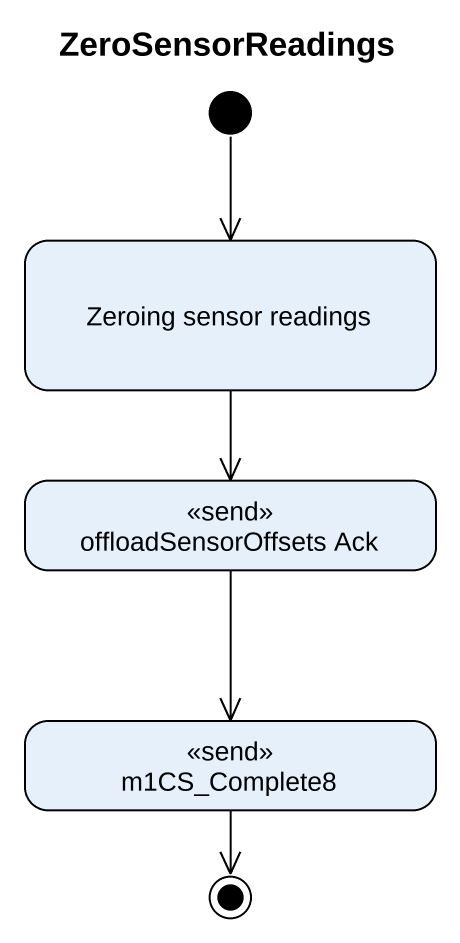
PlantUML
@startuml
title ZeroSensorReadings
hide empty description
state "Zeroing sensor readings" as Zeroing_sensor_readings
state "offloadSensorOffsets Ack" as offloadSensorOffsets_Ack <<send>>
state m1CS_Complete8 <<send>>
[*] --> Zeroing_sensor_readings
Zeroing_sensor_readings --> offloadSensorOffsets_Ack
offloadSensorOffsets_Ack --> m1CS_Complete8
m1CS_Complete8 --> [*]
@enduml
